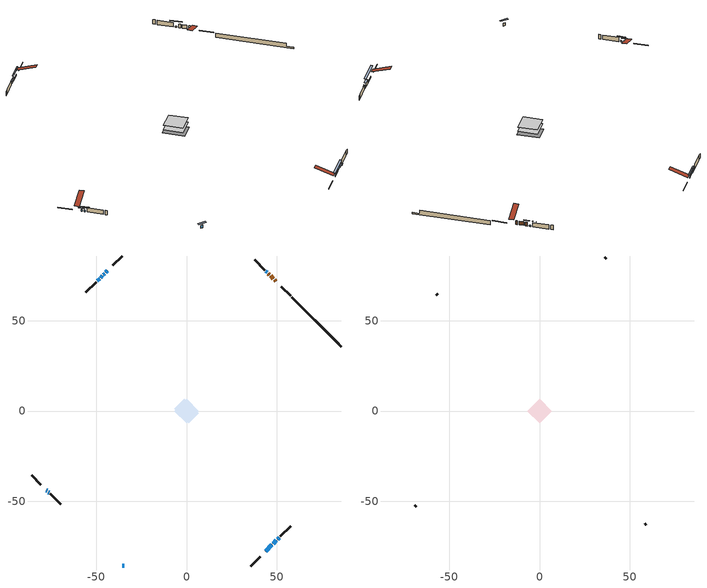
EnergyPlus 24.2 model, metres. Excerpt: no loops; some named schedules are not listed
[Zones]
conditioned space
 floor adiabatic (AdiabaticFloorConstruction): -6.84,0 0,6.84 6.84,0 0,-6.84 z0.36
 floor foundation (Slab1 construction): -6.89,1.12 -1.12,6.89 6.89,-1.12 1.12,-6.89 z-2.02
 wall outside (RimJoist1 construction): 35.59,-85.93 40.76,-80.76 / -85.93,-35.59 -80.76,-40.76 / -35.59,85.93 -40.76,80.76 / 57.71,63.82 52.54,68.99 z0.36:0.66
 wall outside (AdiabaticWallConstruction 1): 49.47,72.05 48.82,72.7 / 48.17,73.36 46.64,74.88 / 45.98,75.54 45.34,76.19 z0.36:2.39
 wall outside (AdiabaticWallConstruction): -35.59,-85.93 -34.37,-85.93 z0.36:1.88; -43.83,77.69 -44.73,76.79 / -45.39,76.14 -46.02,75.51 / 44.68,76.84 44.05,77.47 z0.36:1; 43.83,-77.69 47.39,-74.14 z0.36:0.97; -77.69,-43.83 -77.26,-44.26 / -76.61,-44.92 -76.17,-45.35 z0.36:1.28; -46.67,74.85 -47.54,73.99 / -48.19,73.33 -49.45,72.07 z0.36:1.38; 48.04,-73.48 49.82,-71.7 z0.36:2.09; 50.48,-71.05 51.34,-70.18 z0.36:1.07
 wall outside (Wall1 construction): 52,-69.53 57.67,-63.85 / -75.52,-46.01 -69.85,-51.68 / -50.11,71.42 -55.78,65.75 / 43.4,78.13 37.73,83.8 z0.36:2.8
 wall foundation (FoundationWall1 construction): 58.36,63.16,-2.02 58.36,63.16,0.36 83.17,38.35,0.36 83.17,38.35,-1.4 85.93,35.59,-1.4 85.93,35.59,-2.02
 window (WindowConstruction 4): -35.59,-85.93 -34.37,-85.93 z0.36:1.88
 window (WindowConstruction 8): -43.83,77.69 -44.73,76.79 z0.36:0.99
 window (WindowConstruction 9): -45.39,76.14 -46.02,75.51 z0.36:0.99
 window (WindowConstruction 10): 43.83,-77.69 47.39,-74.14 z0.36:0.97
 window (WindowConstruction 5): -77.69,-43.83 -77.26,-44.26 z0.36:1.27
 window (WindowConstruction 6): -76.61,-44.92 -76.17,-45.35 z0.36:1.27
 window (WindowConstruction): -46.67,74.85 -47.53,73.99 z0.36:1.37
 window (WindowConstruction 1): -48.19,73.33 -49.45,72.07 z0.36:1.37
 window (WindowConstruction 2): 48.04,-73.48 49.82,-71.7 z0.36:2.09
 window (WindowConstruction 3): 50.48,-71.04 51.34,-70.18 z0.36:1.07
 window (WindowConstruction 7): 44.68,76.84 44.05,77.47 z0.36:0.99
 door (Door): 49.47,72.05 48.82,72.7 z0.36:2.39
 door (Door 1): 48.17,73.36 46.64,74.88 z0.36:2.39
 door (Door 2): 45.98,75.54 45.34,76.18 z0.36:2.39
 ceiling adiabatic (AdiabaticFloorConstruction): 0,-6.84 6.84,0 0,6.84 -6.84,0 z0.36
attic - vented
 floor to conditioned space (Floor1 construction Reversed): -6.84,0 0,6.84 6.84,0 0,-6.84 z2.8
 wall outside (Wall2 construction): 58.33,-63.2 59.15,-62.38 / -69.19,-52.34 -68.37,-53.15 / -56.44,65.09 -57.25,64.27 / 37.07,84.46 36.25,85.27 z0.36:2.8
 roof outside (Roof1 construction): 43.17,-78.35,2.8 36.51,-71.69,5.94 34.76,-73.44,5.94 41.42,-80.11,2.8; -78.35,-43.17,2.8 -71.69,-36.51,5.94 -73.44,-34.76,5.94 -80.11,-41.42,2.8; -43.17,78.35,2.8 -36.51,71.69,5.94 -34.76,73.44,5.94 -41.42,80.11,2.8; 50.13,71.4,2.8 43.46,64.74,5.94 45.22,62.98,5.94 51.88,69.64,2.8
shading: -32.85,-85.93 -37.11,-85.93 -37.11,-86.84 -32.85,-86.84 z3.4; -46.6,74.93 -41.96,79.56 -42.26,79.85 -46.89,75.22 z3.63; -47.88,73.64 -43.52,78 -43.81,78.3 -48.17,73.93 z3.63; 49.98,-71.55 41.24,-80.28 41.89,-80.93 50.62,-72.19 z4.63; -76.4,-45.12 -78.56,-42.97 -78.99,-43.4 -76.83,-45.56 z2.49; -74.88,-46.64 -77.9,-43.63 -78.33,-44.06 -75.31,-47.07 z3.1; -47.75,73.78 -46.46,75.06 -46.89,75.49 -48.18,74.21 z1.67; -49.66,71.86 -47.98,73.54 -48.41,73.98 -50.09,72.29 z1.67; 50.03,-71.49 47.83,-73.69 48.48,-74.34 50.68,-72.14 z2.39; 51.55,-69.97 50.27,-71.26 50.91,-71.9 52.2,-70.62 z1.37; 42.19,79.34 46.55,74.97 46.84,75.27 42.48,79.63 z3.63
[Building]
Building 1: Terrain=Suburbs
[Site:Location]
Quebec Intl AP_QC: Latitude {deg}=46.8; Longitude {deg}=-71.38; Time Zone {hr}=-5; Elevation {m}=74; Keep Site Location Information=Yes
[Site:GroundTemperature:Shallow]
0.0108218, -2.24938, -2.43038, -1.3578, 2.94801, 7.23376, 10.9493, 13.303, 13.5029, 11.5886, 7.96783, 3.81355
[Site:WaterMainsTemperature]
Calculation Method=Schedule; Temperature Schedule=mains temperature schedule
[Material] Roughness=Rough; Thermal Absorptance=0.9
Name | Thickness {m} | Conductivity {W/m-K} | Density {kg/m3} | Specific Heat {J/kg-K} | Solar Absorptance | Visible Absorptance
asphalt or fiberglass shingles | 0.00635 | 0.162714 | 1121.4 | 1465.45 | 0.4 | 0.4
ceiling loosefill ins | 0.169333 | 0.0480833 | 16.02 | 1046.75 | 0.7 | 0.7
ceiling stud and cavity | 0.1397 | 0.329196 | 65.682 | 1177.47 | 0.7 | 0.7
concrete 4.0 in. | 0.1016 | 1.803125 | 2242.8 | 837.4 | 0.7 | 0.7
concrete 8.0 in. | 0.2032 | 1.803125 | 2242.8 | 837.4 | 0.7 | 0.7
door material | 0.04445 | 0.053851 | 512.64 | 1214.23 | 0.7 | 0.7
door material 1 | 0.04445 | 0.188738 | 512.64 | 1214.23 | 0.7 | 0.7
exterior vertical ins | 0.0204263 | 0.029427 | 32.04 | 1214.23 | 0.7 | 0.7
floor covering | 0.0127 | 0.0433444 | 54.468 | 1339.84 | 0.6 | 0.6
floor rigid ins; wall rigid ins 1 | 0.512978 | 0.029427 | 32.04 | 1214.23 | 0.7 | 0.7
floor stud and cavity | 0.1397 | 1.75129 | 37.0049 | 1207.88 | 0.7 | 0.7
furniture material conditioned space 1 | 0.1524 | 0.115458 | 640.8 | 1214.23 | 0.6 | 0.6
gypsum board | 0.0127 | 0.160291 | 801 | 837.4 | 0.6 | 0.6
gypsum board 1 | 0.0127 | 0.160291 | 801 | 837.4 | 0.7 | 0.7
osb sheathing 0.5 in. | 0.0127 | 0.115458 | 512.64 | 1214.23 | 0.7 | 0.7
osb sheathing 0.75 in. | 0.01905 | 0.115458 | 512.64 | 1214.23 | 0.7 | 0.7
osb sheathing 2.0 in. | 0.0508 | 0.115458 | 512.64 | 1214.23 | 0.7 | 0.7
rim joist stud and cavity | 0.0508 | 0.433314 | 125.044 | 1163.47 | 0.6 | 0.6
wall rigid ins | 0.051816 | 0.029427 | 32.04 | 1214.23 | 0.7 | 0.7
wall stud and cavity | 0.1397 | 0.714818 | 139.0536 | 1170.24 | 0.7 | 0.7
wall stud and cavity 1 | 0.0889 | 6.9971 | 50.32683 | 1063.81 | 0.6 | 0.6
wall stud and cavity 2 | 0.0889 | 0.380278 | 52.3479 | 1209.89 | 0.7 | 0.7
wall stud and cavity 3 | 0.0889 | 0.391764 | 83.0341 | 1211.67 | 0.7 | 0.7
wood siding | 0.0254 | 0.102417 | 544.68 | 1172.36 | 0.4 | 0.4
wood siding 1 | 0.00254 | 0.102417 | 544.68 | 1172.36 | 0.4 | 0.4
wood siding 2; wood siding 3; wood siding 4 | 0.0254 | 0.102417 | 544.68 | 1172.36 | 0.7 | 0.7
[WindowMaterial:SimpleGlazingSystem]
Name | U-Factor {W/m2-K} | Solar Heat Gain Coefficient
WindowMaterial | 2.94518 | 0.59
WindowMaterial 1 | 2.96278 | 0.56
WindowMaterial 10 | 2.97187 | 0.56
WindowMaterial 2 | 2.890102 | 0.66
WindowMaterial 3 | 2.95426 | 0.63
WindowMaterial 4 | 2.91111 | 0.68
WindowMaterial 5 | 5.37025 | 0.69
WindowMaterial 6 | 2.97868 | 0.61
WindowMaterial 7 | 3.03943 | 0.46
WindowMaterial 8 | 2.98152 | 0.54
WindowMaterial 9 | 2.99401 | 0.51
[Construction]
AdiabaticFloorConstruction: floor stud and cavity, floor rigid ins, osb sheathing 0.75 in., floor covering
AdiabaticWallConstruction: wood siding 3, wall rigid ins 1, wall stud and cavity 2, gypsum board
AdiabaticWallConstruction 1: wood siding 4, wall rigid ins 1, wall stud and cavity 2, gypsum board
Door: door material
Door 1; Door 2: door material 1
Floor1 construction Reversed: gypsum board, ceiling stud and cavity, ceiling loosefill ins
FoundationWall1 construction: concrete 8.0 in., gypsum board 1
furniture construction conditioned space 1: furniture material conditioned space 1
PartitionWallConstruction: gypsum board, wall stud and cavity 3, gypsum board
RimJoist1 construction: wood siding 2, osb sheathing 2.0 in., rim joist stud and cavity
Roof1 construction: asphalt or fiberglass shingles
Slab1 construction: concrete 4.0 in.
Wall1 construction: wood siding, wall rigid ins, osb sheathing 0.5 in., wall stud and cavity, gypsum board
Wall2 construction: wood siding 1, wall stud and cavity 1
WindowConstruction: WindowMaterial
WindowConstruction 1: WindowMaterial 1
WindowConstruction 10: WindowMaterial 10
WindowConstruction 2: WindowMaterial 2
WindowConstruction 3: WindowMaterial 3
WindowConstruction 4: WindowMaterial 4
WindowConstruction 5: WindowMaterial 5
WindowConstruction 6: WindowMaterial 6
WindowConstruction 7: WindowMaterial 7
WindowConstruction 8: WindowMaterial 8
WindowConstruction 9: WindowMaterial 9
[Zone] Multiplier=1; Part of Total Floor Area=Yes
Name | Volume {m3}
attic - vented | 47.6962
conditioned space | 469.2
[Space]
Name | Zone | Volume {m3}
attic - vented 1 | attic - vented | 47.6962
conditioned space 1 | conditioned space | 469.2
[ZoneInfiltration:EffectiveLeakageArea]
infil attic - vented 1: Zone or Space=attic - vented 1; Schedule=Always On Discrete; Effective Air Leakage Area {cm2}=3454.52; Stack Coefficient=0.00038794; Wind Coefficient=1.33077e-05
[ZoneMixing]
whole house fan mix: Zone or Space=attic - vented; Schedule=Always On Continuous; Design Flow Rate Calculation Method=Flow/Zone; Design Flow Rate {m3/s}=0; Source Zone or Space=conditioned space
[SurfaceProperty:ExposedFoundationPerimeter]
Slab1: Exposed Perimeter Calculation Method=TotalExposedPerimeter; Total Exposed Perimeter {m}=38.985
[InternalMass] Zone or ZoneList=conditioned space; Space or SpaceList=conditioned space 1
Name | Construction | Surface Area {m2}
furniture mass conditioned space 1 | furniture construction conditioned space 1 | 74.4399
partition wall mass | PartitionWallConstruction | 186.1
[Lights]
interior lighting: Zone or ZoneList or Space or SpaceList=conditioned space 1; Schedule=interior lighting schedule; Design Level Calculation Method=LightingLevel; Lighting Level {W}=343.2; Return Air Fraction=0; Fraction Radiant=0.6; Fraction Visible=0.2; Fraction Replaceable=1
[People]
occupants: Zone or ZoneList or Space or SpaceList=conditioned space 1; Number of People Schedule=occupants schedule; Number of People Calculation Method=People; Number of People=3; Fraction Radiant=0.314171; Sensible Heat Fraction=0.56303; Activity Level Schedule=occupants activity schedule; Carbon Dioxide Generation Rate {m3/s-W}=0; Enable ASHRAE 55 Comfort Warnings=No; Mean Radiant Temperature Calculation Type=EnclosureAveraged
[ElectricEquipment] Zone or ZoneList or Space or SpaceList=conditioned space 1; Design Level Calculation Method=EquipmentLevel
Name | Schedule | Design Level {W} | Fraction Latent | Fraction Radiant | Fraction Lost
clothes dryer | clothes dryer schedule | 140.772 | 0.015 | 0.081 | 0.85
clothes washer | clothes washer schedule | 32.1985 | 0.03 | 0.162 | 0.7
cooking range | cooking range schedule | 215.147 | 0.08 | 0.432 | 0.2
dishwasher | dishwasher schedule | 66.8632 | 0.3 | 0.18 | 0.4
fridge | fridge schedule | 72.9452 | 0 | 0.6 | 0
mech vent bath fan 0 | mech vent bath fan 0 schedule | 50.2 | 0 | 0 | 1
mech vent bath fan 1 | mech vent bath fan 1 schedule | 50.2 | 0 | 0 | 1
mech vent house fan | mech vent house fan schedule | 0 | 0 | 0 | 1
mech vent house fan cfis | mech vent house fan cfis schedule | 0 | 0 | 0 | 0
mech vent range fan 0 | mech vent range fan 0 schedule | 57 | 0 | 0 | 1
misc plug loads | misc plug loads schedule | 494.7 | 0.045 | 0.513 | 0.1
whole house fan | Always On Discrete | 0 | 0 | 0 | 1
[OtherEquipment] Zone or ZoneList or Space or SpaceList=conditioned space 1; Design Level Calculation Method=EquipmentLevel
Name | Fuel Type | Schedule | Design Level {W} | Fraction Latent | Fraction Radiant | Fraction Lost
clothes dryer 1 | Electricity | clothes dryer schedule | 0 | 0.015 | 0.081 | 0.85
cooking range 1 | Electricity | cooking range schedule | 0 | 0.08 | 0.432 | 0.2
general water use latent | None | general water use schedule | 62.594 | 1 | 0 | 0
general water use sensible | None | general water use schedule | -61.6891 | 0 | 0.6 | 0
mech vent house fan latent load | None | Always On Discrete | 0 | 1 | 0 | 0
mech vent house fan sensible load | None | Always On Discrete | 0 | 0 | 0 | 0
water heater energy adjustment1 | Electricity | Always On Discrete | 0.01 | 0 | 0 | 1
[ZoneInfiltration:DesignFlowRate] Zone or ZoneList or Space or SpaceList=conditioned space 1; Schedule=Always On Discrete; Design Flow Rate Calculation Method=Flow/Zone; Design Flow Rate {m3/s}=0
infil flow; natural vent flow; whole house fan flow
[AvailabilityManager:Scheduled]
furnace airloop Availability Manager: Schedule=Always On Discrete
[Foundation:Kiva]
Foundation Kiva 1: Initial Indoor Air Temperature {C}=18; Wall Height Above Grade {m}=0.359999; Wall Depth Below Slab {m}=0.2032; Custom Block Material Name 1=exterior vertical ins; Custom Block Depth 1 {m}=2.38; Custom Block X Position 1 {m}=0.2159; Custom Block Z Position 1 {m}=0
[Foundation:Kiva:Settings]
Soil Conductivity {W/m-K}=0.849921; Soil Density {kg/m3}=1842.3; Soil Specific Heat {J/kg-K}=418.7; Ground Solar Absorptivity=0.9; Ground Thermal Absorptivity=0.9; Ground Surface Roughness {m}=0.03; Far-Field Width {m}=40; Deep-Ground Boundary Condition=ZeroFlux; Deep-Ground Depth {m}=40; Minimum Cell Dimension {m}=0.2; Maximum Cell Growth Coefficient=3; Simulation Timestep=Timestep
[Exterior:Lights]
exterior lighting: Schedule=exterior lighting schedule; Design Level {W}=75.6
[EnergyManagementSystem:GlobalVariable]
furnace_airloop_Fan_RTF
infil_program_Qfan
infil_program_Qinf
natural_vent_program_Qnv
natural_vent_program_Qwhf
[EnergyManagementSystem:Sensor]
Name | Output:Variable or Output:Meter Index Key | Output:Variable or Output:Meter
airflow_gain | infil flow | Infiltration Sensible Heat Gain Energy
airflow_gain_1 | natural vent flow | Infiltration Sensible Heat Gain Energy
airflow_gain_2 | whole house fan flow | Infiltration Sensible Heat Gain Energy
airflow_loss | infil flow | Infiltration Sensible Heat Loss Energy
airflow_loss_1 | natural vent flow | Infiltration Sensible Heat Loss Energy
airflow_loss_2 | whole house fan flow | Infiltration Sensible Heat Loss Energy
clg_load_cond |  | Cooling:EnergyTransfer:Zone:CONDITIONED SPACE
clg_sp_s; clg_sp_s_1 | cooling setpoint | Schedule Value
clothes_dryer_exhaust_0_sch_s | clothes dryer exhaust 0 schedule | Schedule Value
cool_season | cooling season schedule | Schedule Value
htg_load_cond |  | Heating:EnergyTransfer:Zone:CONDITIONED SPACE
htg_sp_s; htg_sp_s_1 | heating setpoint | Schedule Value
ig_ee_conv | clothes dryer | Electric Equipment Convective Heating Energy
ig_ee_conv_2 | cooking range | Electric Equipment Convective Heating Energy
ig_ee_conv_4 | fridge | Electric Equipment Convective Heating Energy
ig_ee_conv_5 | misc plug loads | Electric Equipment Convective Heating Energy
ig_ee_conv_6 | whole house fan | Electric Equipment Convective Heating Energy
ig_ee_rad | clothes dryer | Electric Equipment Radiant Heating Energy
ig_ee_rad_2 | cooking range | Electric Equipment Radiant Heating Energy
ig_ee_rad_4 | fridge | Electric Equipment Radiant Heating Energy
ig_ee_rad_5 | misc plug loads | Electric Equipment Radiant Heating Energy
ig_ee_rad_6 | whole house fan | Electric Equipment Radiant Heating Energy
ig_lgt_conv | interior lighting | Lights Convective Heating Energy
ig_lgt_rad | interior lighting | Lights Radiant Heating Energy
ig_lgt_vis | interior lighting | Lights Visible Radiation Heating Energy
ig_oe_conv | clothes dryer 1 | Other Equipment Convective Heating Energy
ig_oe_conv_1 | cooking range 1 | Other Equipment Convective Heating Energy
ig_oe_conv_2 | general water use latent | Other Equipment Convective Heating Energy
ig_oe_conv_3 | general water use sensible | Other Equipment Convective Heating Energy
ig_oe_conv_4 | water heater energy adjustment1 | Other Equipment Convective Heating Energy
ig_oe_rad | clothes dryer 1 | Other Equipment Radiant Heating Energy
ig_oe_rad_1 | cooking range 1 | Other Equipment Radiant Heating Energy
ig_oe_rad_2 | general water use latent | Other Equipment Radiant Heating Energy
ig_oe_rad_3 | general water use sensible | Other Equipment Radiant Heating Energy
ig_oe_rad_4 | water heater energy adjustment1 | Other Equipment Radiant Heating Energy
ig_ppl_conv | occupants | People Convective Heating Energy
ig_ppl_rad | occupants | People Radiant Heating Energy
im_conv | furniture mass conditioned space 1 | Surface Inside Face Convection Heat Gain Energy
im_conv_1 | partition wall mass | Surface Inside Face Convection Heat Gain Energy
im_ig | furniture mass conditioned space 1 | Surface Inside Face Internal Gains Radiation Heat Gain Energy
im_ig_1 | partition wall mass | Surface Inside Face Internal Gains Radiation Heat Gain Energy
im_lgt | furniture mass conditioned space 1 | Surface Inside Face Lights Radiation Heat Gain Energy
im_lgt_1 | partition wall mass | Surface Inside Face Lights Radiation Heat Gain Energy
im_sol | furniture mass conditioned space 1 | Surface Inside Face Solar Radiation Heat Gain Energy
im_sol_1 | partition wall mass | Surface Inside Face Solar Radiation Heat Gain Energy
im_surf | furniture mass conditioned space 1 | Surface Inside Face Net Surface Thermal Radiation Heat Gain Energy
im_surf_1 | partition wall mass | Surface Inside Face Net Surface Thermal Radiation Heat Gain Energy
mech_vent_bath_fan_0_sch_s | mech vent bath fan 0 schedule | Schedule Value
mech_vent_bath_fan_1_sch_s | mech vent bath fan 1 schedule | Schedule Value
mech_vent_range_fan_0_sch_s | mech vent range fan 0 schedule | Schedule Value
mv_conv | mech vent bath fan 0 | Electric Equipment Convective Heating Energy
mv_conv_1 | mech vent bath fan 1 | Electric Equipment Convective Heating Energy
mv_conv_2 | mech vent house fan | Electric Equipment Convective Heating Energy
mv_conv_3 | mech vent house fan cfis | Electric Equipment Convective Heating Energy
mv_conv_4 | mech vent range fan 0 | Electric Equipment Convective Heating Energy
mv_conv_5 | mech vent house fan latent load | Other Equipment Convective Heating Energy
mv_conv_6 | mech vent house fan sensible load | Other Equipment Convective Heating Energy
mv_rad | mech vent bath fan 0 | Electric Equipment Radiant Heating Energy
mv_rad_1 | mech vent bath fan 1 | Electric Equipment Radiant Heating Energy
mv_rad_2 | mech vent house fan | Electric Equipment Radiant Heating Energy
mv_rad_3 | mech vent house fan cfis | Electric Equipment Radiant Heating Energy
mv_rad_4 | mech vent range fan 0 | Electric Equipment Radiant Heating Energy
mv_rad_5 | mech vent house fan latent load | Other Equipment Radiant Heating Energy
mv_rad_6 | mech vent house fan sensible load | Other Equipment Radiant Heating Energy
natural_vent_s | natural vent schedule | Schedule Value
out_pb_s |  | Site Outdoor Air Barometric Pressure
out_wt_s |  | Site Outdoor Air Humidity Ratio
site_vw_s |  | Site Wind Speed
ss_back_out | Window1 | Surface Window Shortwave from Zone Back Out Window Heat Transfer Rate
ss_back_out_1 | Window10 | Surface Window Shortwave from Zone Back Out Window Heat Transfer Rate
ss_back_out_10 | Window9 | Surface Window Shortwave from Zone Back Out Window Heat Transfer Rate
ss_back_out_2 | Window11 | Surface Window Shortwave from Zone Back Out Window Heat Transfer Rate
ss_back_out_3 | Window12 | Surface Window Shortwave from Zone Back Out Window Heat Transfer Rate
ss_back_out_4 | Window2 | Surface Window Shortwave from Zone Back Out Window Heat Transfer Rate
ss_back_out_5 | Window3 | Surface Window Shortwave from Zone Back Out Window Heat Transfer Rate
ss_back_out_6 | Window4 | Surface Window Shortwave from Zone Back Out Window Heat Transfer Rate
ss_back_out_7 | Window5 | Surface Window Shortwave from Zone Back Out Window Heat Transfer Rate
ss_back_out_8 | Window7 | Surface Window Shortwave from Zone Back Out Window Heat Transfer Rate
ss_back_out_9 | Window8 | Surface Window Shortwave from Zone Back Out Window Heat Transfer Rate
ss_conv | Door1 | Surface Inside Face Convection Heat Gain Energy
ss_conv_1 | Door2 | Surface Inside Face Convection Heat Gain Energy
ss_conv_10 | Window5 | Surface Inside Face Convection Heat Gain Energy
ss_conv_11 | Window7 | Surface Inside Face Convection Heat Gain Energy
ss_conv_12 | Window8 | Surface Inside Face Convection Heat Gain Energy
ss_conv_13 | Window9 | Surface Inside Face Convection Heat Gain Energy
ss_conv_2 | Door4 | Surface Inside Face Convection Heat Gain Energy
ss_conv_3 | Window1 | Surface Inside Face Convection Heat Gain Energy
ss_conv_4 | Window10 | Surface Inside Face Convection Heat Gain Energy
ss_conv_5 | Window11 | Surface Inside Face Convection Heat Gain Energy
ss_conv_6 | Window12 | Surface Inside Face Convection Heat Gain Energy
ss_conv_7 | Window2 | Surface Inside Face Convection Heat Gain Energy
ss_conv_8 | Window3 | Surface Inside Face Convection Heat Gain Energy
ss_conv_9 | Window4 | Surface Inside Face Convection Heat Gain Energy
ss_ig | Door1 | Surface Inside Face Internal Gains Radiation Heat Gain Energy
ss_ig_1 | Door2 | Surface Inside Face Internal Gains Radiation Heat Gain Energy
ss_ig_10 | Window5 | Surface Inside Face Internal Gains Radiation Heat Gain Energy
ss_ig_11 | Window7 | Surface Inside Face Internal Gains Radiation Heat Gain Energy
ss_ig_12 | Window8 | Surface Inside Face Internal Gains Radiation Heat Gain Energy
ss_ig_13 | Window9 | Surface Inside Face Internal Gains Radiation Heat Gain Energy
ss_ig_2 | Door4 | Surface Inside Face Internal Gains Radiation Heat Gain Energy
ss_ig_3 | Window1 | Surface Inside Face Internal Gains Radiation Heat Gain Energy
ss_ig_4 | Window10 | Surface Inside Face Internal Gains Radiation Heat Gain Energy
ss_ig_5 | Window11 | Surface Inside Face Internal Gains Radiation Heat Gain Energy
ss_ig_6 | Window12 | Surface Inside Face Internal Gains Radiation Heat Gain Energy
ss_ig_7 | Window2 | Surface Inside Face Internal Gains Radiation Heat Gain Energy
ss_ig_8 | Window3 | Surface Inside Face Internal Gains Radiation Heat Gain Energy
ss_ig_9 | Window4 | Surface Inside Face Internal Gains Radiation Heat Gain Energy
ss_lgt | Door1 | Surface Inside Face Lights Radiation Heat Gain Energy
ss_lgt_1 | Door2 | Surface Inside Face Lights Radiation Heat Gain Energy
ss_lgt_2 | Door4 | Surface Inside Face Lights Radiation Heat Gain Energy
ss_sol | Door1 | Surface Inside Face Solar Radiation Heat Gain Energy
ss_sol_1 | Door2 | Surface Inside Face Solar Radiation Heat Gain Energy
ss_sol_2 | Door4 | Surface Inside Face Solar Radiation Heat Gain Energy
ss_surf | Door1 | Surface Inside Face Net Surface Thermal Radiation Heat Gain Energy
ss_surf_1 | Door2 | Surface Inside Face Net Surface Thermal Radiation Heat Gain Energy
ss_surf_10 | Window5 | Surface Inside Face Net Surface Thermal Radiation Heat Gain Energy
ss_surf_11 | Window7 | Surface Inside Face Net Surface Thermal Radiation Heat Gain Energy
ss_surf_12 | Window8 | Surface Inside Face Net Surface Thermal Radiation Heat Gain Energy
ss_surf_13 | Window9 | Surface Inside Face Net Surface Thermal Radiation Heat Gain Energy
ss_surf_2 | Door4 | Surface Inside Face Net Surface Thermal Radiation Heat Gain Energy
ss_surf_3 | Window1 | Surface Inside Face Net Surface Thermal Radiation Heat Gain Energy
ss_surf_4 | Window10 | Surface Inside Face Net Surface Thermal Radiation Heat Gain Energy
ss_surf_5 | Window11 | Surface Inside Face Net Surface Thermal Radiation Heat Gain Energy
ss_surf_6 | Window12 | Surface Inside Face Net Surface Thermal Radiation Heat Gain Energy
ss_surf_7 | Window2 | Surface Inside Face Net Surface Thermal Radiation Heat Gain Energy
ss_surf_8 | Window3 | Surface Inside Face Net Surface Thermal Radiation Heat Gain Energy
ss_surf_9 | Window4 | Surface Inside Face Net Surface Thermal Radiation Heat Gain Energy
ss_trans_in | Window1 | Surface Window Transmitted Solar Radiation Rate
ss_trans_in_1 | Window10 | Surface Window Transmitted Solar Radiation Rate
ss_trans_in_10 | Window9 | Surface Window Transmitted Solar Radiation Rate
ss_trans_in_2 | Window11 | Surface Window Transmitted Solar Radiation Rate
ss_trans_in_3 | Window12 | Surface Window Transmitted Solar Radiation Rate
ss_trans_in_4 | Window2 | Surface Window Transmitted Solar Radiation Rate
ss_trans_in_5 | Window3 | Surface Window Transmitted Solar Radiation Rate
ss_trans_in_6 | Window4 | Surface Window Transmitted Solar Radiation Rate
ss_trans_in_7 | Window5 | Surface Window Transmitted Solar Radiation Rate
ss_trans_in_8 | Window7 | Surface Window Transmitted Solar Radiation Rate
ss_trans_in_9 | Window8 | Surface Window Transmitted Solar Radiation Rate
ss_trans_out | Window1 | Surface Inside Face Initial Transmitted Diffuse Transmitted Out Window Solar Radiation Rate
ss_trans_out_1 | Window10 | Surface Inside Face Initial Transmitted Diffuse Transmitted Out Window Solar Radiation Rate
ss_trans_out_10 | Window9 | Surface Inside Face Initial Transmitted Diffuse Transmitted Out Window Solar Radiation Rate
ss_trans_out_2 | Window11 | Surface Inside Face Initial Transmitted Diffuse Transmitted Out Window Solar Radiation Rate
ss_trans_out_3 | Window12 | Surface Inside Face Initial Transmitted Diffuse Transmitted Out Window Solar Radiation Rate
ss_trans_out_4 | Window2 | Surface Inside Face Initial Transmitted Diffuse Transmitted Out Window Solar Radiation Rate
ss_trans_out_5 | Window3 | Surface Inside Face Initial Transmitted Diffuse Transmitted Out Window Solar Radiation Rate
ss_trans_out_6 | Window4 | Surface Inside Face Initial Transmitted Diffuse Transmitted Out Window Solar Radiation Rate
ss_trans_out_7 | Window5 | Surface Inside Face Initial Transmitted Diffuse Transmitted Out Window Solar Radiation Rate
ss_trans_out_8 | Window7 | Surface Inside Face Initial Transmitted Diffuse Transmitted Out Window Solar Radiation Rate
ss_trans_out_9 | Window8 | Surface Inside Face Initial Transmitted Diffuse Transmitted Out Window Solar Radiation Rate
s_conv | Floor1 | Surface Inside Face Convection Heat Gain Energy
s_conv_1 | FoundationWall1 | Surface Inside Face Convection Heat Gain Energy
s_conv_10 | Wall1:225 | Surface Inside Face Convection Heat Gain Energy
s_conv_11 | Wall1:315 | Surface Inside Face Convection Heat Gain Energy
s_conv_12 | Wall1:45 | Surface Inside Face Convection Heat Gain Energy
